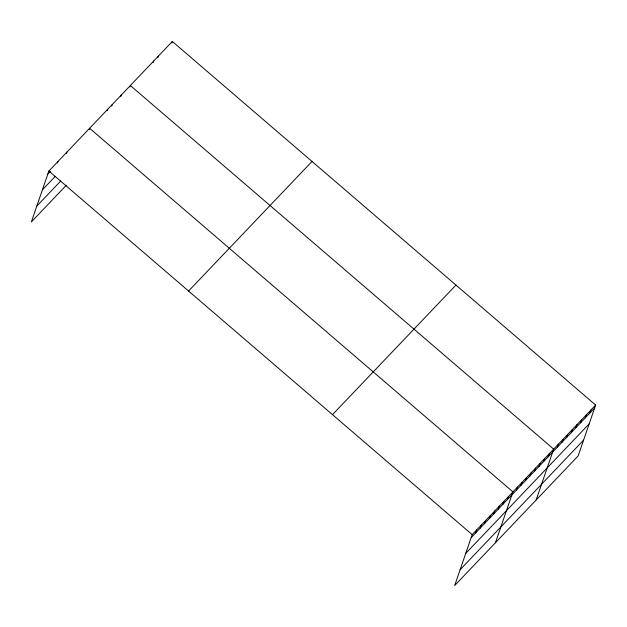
<?xml version="1.0" encoding="UTF-8"?>
<svg xmlns="http://www.w3.org/2000/svg" width="627" height="627" viewBox="0 0 627 627"><rect width="100%" height="100%" fill="white"/><g stroke="black" fill="none" stroke-linecap="round" stroke-linejoin="round"><path stroke-width="0.94" d="M595.65 405.058L472.194 534.643L454.669 585.532L578.125 455.954L595.65 405.058L172.331 41.468L48.875 171.046L31.35 221.942L66.274 185.286M57.41 163.036L57.927 161.547M66.47 153.537L66.979 152.047M89.097 129.781L89.614 128.284L512.933 491.881L495.408 542.77M107.209 110.775L107.719 109.278M111.731 106.018L112.249 104.529M120.792 96.519L121.301 95.03M129.844 87.02L130.353 85.523L553.672 449.12L536.148 500.009M153.16 62.543L153.678 61.046M157.824 57.645L158.341 56.156M171.814 42.957L172.331 41.468M475.697 532.872L476.724 529.893M480.219 528.122L481.246 525.136M484.749 523.365L485.776 520.386M489.272 518.615L490.298 515.637M493.802 513.866L494.828 510.887M498.324 509.116L499.351 506.13M502.854 504.367L503.881 501.381M507.384 499.609L508.411 496.631M516.436 490.11L517.463 487.132M520.959 485.361L521.985 482.375M525.489 480.603L526.515 477.625M530.011 475.854L531.038 472.876M534.541 471.104L535.568 468.126M539.071 466.355L540.098 463.369M543.593 461.597L544.62 458.619M548.123 456.848L549.15 453.87M557.309 447.2L558.336 444.222M561.972 442.309L562.999 439.323M566.643 437.411L567.67 434.433M571.307 432.52L572.333 429.534M575.97 427.622L576.997 424.644M580.633 422.723L581.66 419.745M585.297 417.833L586.323 414.847M589.96 412.934L590.987 409.956M47.848 174.032L50.434 171.312M42.401 189.84L55.333 176.265M36.797 206.126L60.717 181.015M188.57 291.038L312.027 161.452M332.498 414.659L455.954 285.073M471.167 537.621L594.623 408.044M465.72 553.429L589.176 423.852M460.116 569.724L583.572 440.138M48.875 171.046L472.194 534.643"/></g></svg>
